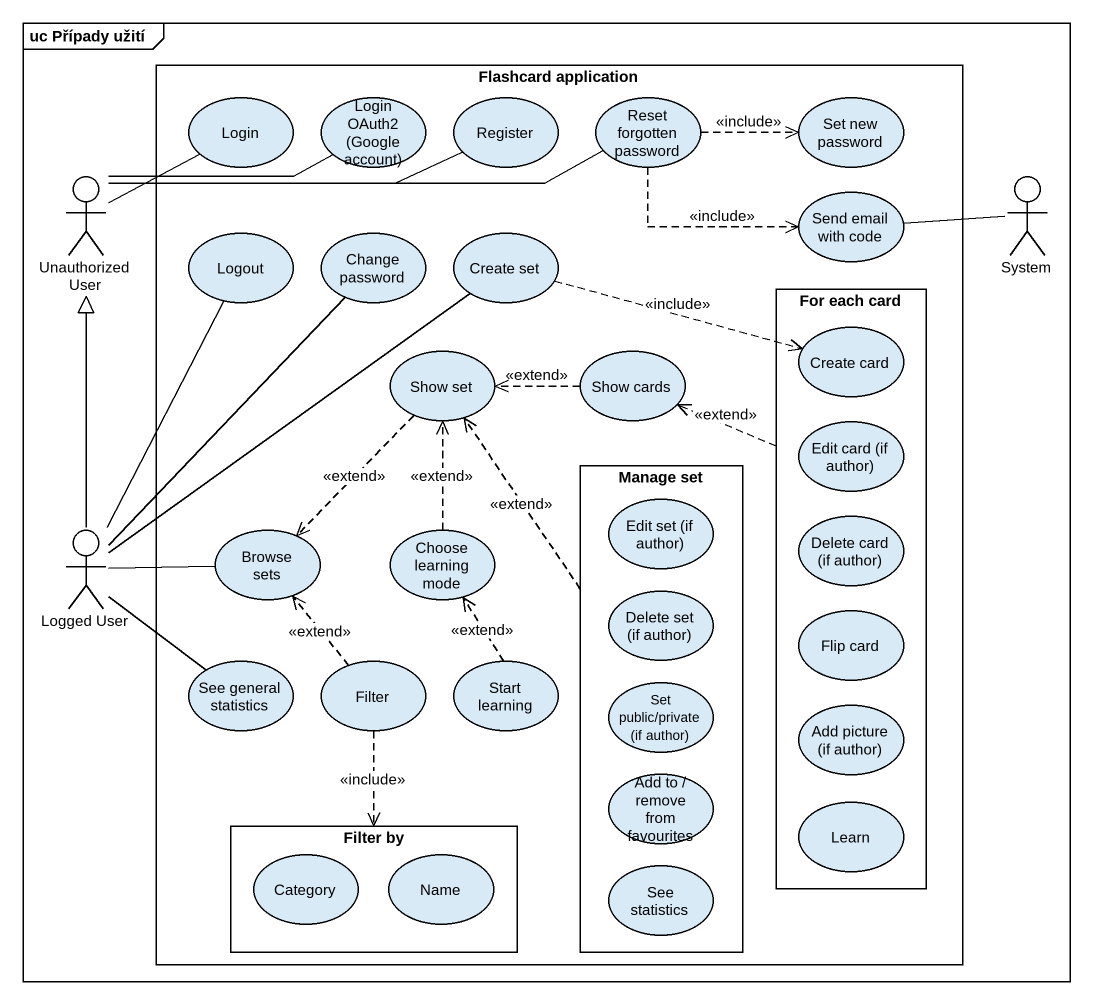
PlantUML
@startuml
mainframe uc Případy užití
rectangle "Flashcard application" as Flashcard_application {
  usecase Login
  usecase "Login OAuth2 (Google account)" as Login_OAuth2_Google_account
  usecase Register
  usecase "Reset forgotten password" as Reset_forgotten_password
  usecase "Set new password" as Set_new_password
  usecase "Send email with code" as Send_email_with_code
  usecase Logout
  usecase "Change password" as Change_password
  usecase "Create set" as Create_set
  rectangle "For each card" as For_each_card {
    usecase "Create card" as Create_card
    usecase "Edit card (if author)" as Edit_card_if_author
    usecase "Delete card (if author)" as Delete_card_if_author
    usecase "Flip card" as Flip_card
    usecase "Add picture (if author)" as Add_picture_if_author
    usecase Learn
  }
  usecase "Show set" as Show_set
  usecase "Show cards" as Show_cards
  rectangle "Manage set" as Manage_set {
    usecase "Edit set (if author)" as Edit_set_if_author
    usecase "Delete set (if author)" as Delete_set_if_author
    usecase "Set public/private (if author)" as Set_public_private_if_author
    usecase "Add to / remove from favourites" as Add_to_remove_from
    usecase "See statistics" as See_statistics
  }
  usecase "Browse sets" as Browse_sets
  usecase "Choose learning mode" as Choose_learning_mode
  usecase "See general statistics" as See_general_statistics
  usecase Filter
  usecase "Start learning" as Start_learning
  rectangle "Filter by" as Filter_by {
    usecase Category
    usecase Name
  }
}
actor "Unauthorized User" as Unauthorized_User
actor System
actor "Logged User" as Logged_User
Reset_forgotten_password .right.> Set_new_password : <<include>>
Reset_forgotten_password .right.> Send_email_with_code : <<include>>
Unauthorized_User -up- Login
Unauthorized_User -right- Login_OAuth2_Google_account
Unauthorized_User -right- Register
Unauthorized_User -right- Reset_forgotten_password
System -left- Send_email_with_code
Create_set .right.> Create_card : <<include>>
For_each_card .up.> Show_cards : <<extend>>
Show_set ..> Browse_sets : <<extend>>
Show_cards .left.> Show_set : <<extend>>
Manage_set .up.> Show_set : <<extend>>
Logged_User -up-|> Unauthorized_User
Logged_User -up- Logout
Logged_User -up- Change_password
Logged_User -up- Create_set
Logged_User -right- Browse_sets
Logged_User -- See_general_statistics
Choose_learning_mode .up.> Show_set : <<extend>>
Filter .up.> Browse_sets : <<extend>>
Filter ..> Filter_by : <<include>>
Start_learning .up.> Choose_learning_mode : <<extend>>
@enduml
